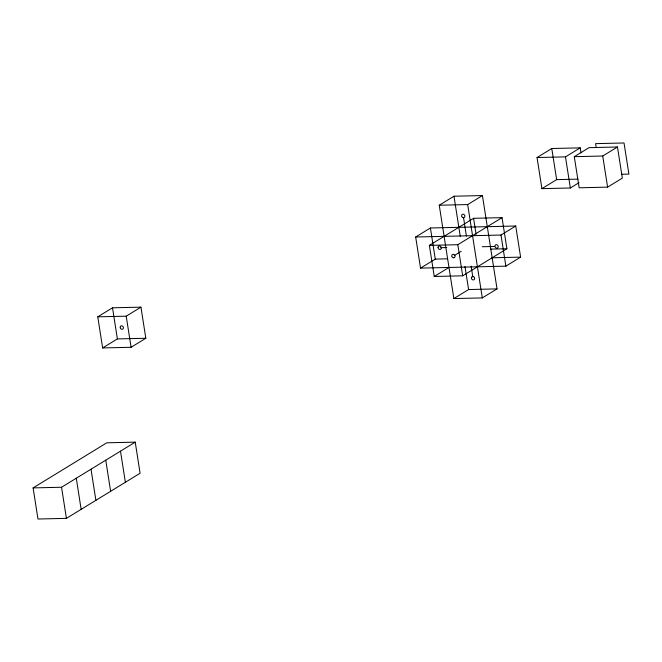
<?xml version="1.0" encoding="UTF-8"?>
<svg xmlns="http://www.w3.org/2000/svg" width="662" height="662" viewBox="0 0 662 662"><rect width="100%" height="100%" fill="white"/><g stroke="black" fill="none" stroke-linecap="round" stroke-linejoin="round"><path stroke-width="0.99" d="M97.769 316.825L112.507 307.805L140.948 307.151L145.822 338.265L131.084 347.285L102.643 347.939L97.769 316.825L126.21 316.171L140.948 307.151M102.643 347.939L117.381 338.919L145.822 338.265M439.245 205.237L453.983 196.217L482.424 195.555L497.038 288.897L482.3 297.917L453.859 298.57L439.245 205.237L467.686 204.575L482.424 195.555M579.027 182.687L570.354 187.991L541.913 188.645L537.039 157.531L551.777 148.511L580.218 147.858L581.004 152.881M415.67 237.004L430.408 227.985L515.731 226.015L520.605 257.129L505.867 266.149L420.544 268.118L415.67 237.004L500.993 235.035L515.731 226.015M537.039 157.531L565.48 156.877L580.218 147.858M33.1 487.902L106.789 442.804L135.23 442.15L140.096 473.264L66.415 518.363L37.974 519.016L33.1 487.902L61.541 487.249L135.23 442.15M429.373 245.362L473.587 218.303L502.028 217.649L506.902 248.763L462.688 275.822L434.247 276.476L429.373 245.362L457.814 244.708L502.028 217.649M574.285 156.679L589.023 147.659L617.464 146.997L622.338 178.111L607.6 187.131L579.159 187.793L574.285 156.679L602.726 156.017L617.464 146.997M541.913 188.645L556.651 179.625L577.984 179.137M420.544 268.118L435.282 259.099L447.471 258.817M454.273 255.557L461.207 251.312M434.247 276.476L448.985 267.456M453.859 298.57L468.597 289.551L497.038 288.897M621.792 174.263L628.9 174.098L624.026 142.984L595.585 143.637L596.214 147.651M440.71 247.696L446.809 247.555M482.358 246.736L494.547 246.454M490.65 249.135L506.902 248.763M492.164 257.783L520.605 257.129M602.726 156.017L607.6 187.131M565.48 156.877L570.354 187.991M551.777 148.511L556.651 179.625M500.993 235.035L505.867 266.149M473.587 218.303L476.102 234.365M467.686 204.575L482.3 297.917M463.582 217.955L466.412 236.028M471.129 266.132L472.858 277.171M453.983 196.217L460.264 236.359M464.981 266.472L468.597 289.551M457.814 244.708L462.688 275.822M430.408 227.985L435.282 259.099M126.21 316.171L131.084 347.285M112.507 307.805L117.381 338.919M120.492 451.17L125.366 482.284M105.754 460.189L110.628 491.303M91.017 469.209L95.891 500.323M76.279 478.229L81.153 509.343M61.541 487.249L66.415 518.363M461.786 216.441A1.829 1.547 58.5 0 1 462.995 214.19A1.829 1.547 58.5 0 1 464.889 216.375A1.829 1.547 58.5 0 1 462.705 217.492M462.324 217.219A1.829 1.547 58.5 0 1 462.01 216.863M494.953 245.991A1.829 1.547 58.5 0 1 497.402 245.039A1.829 1.547 58.5 0 1 497.51 247.985A1.829 1.547 58.5 0 1 494.969 246.446M451.798 256.12A1.829 1.547 58.5 0 1 453.131 254.324A1.829 1.547 58.5 0 1 455.009 256.045A1.829 1.547 58.5 0 1 453.677 257.841M453.255 257.791A1.829 1.547 58.5 0 1 451.923 256.575M120.186 327.582A1.829 1.547 58.5 0 1 122.222 325.936A1.829 1.547 58.5 0 1 123.041 328.865A1.829 1.547 58.5 0 1 120.31 328.038M471.385 277.759A1.829 1.547 58.5 0 0 473.694 279.869A1.829 1.547 58.5 0 0 473.951 276.906A1.829 1.547 58.5 0 0 471.385 277.759M438.07 247.298A1.829 1.547 58.5 0 0 440.379 249.408A1.829 1.547 58.5 0 0 440.644 246.454A1.829 1.547 58.5 0 0 438.07 247.298"/></g></svg>
